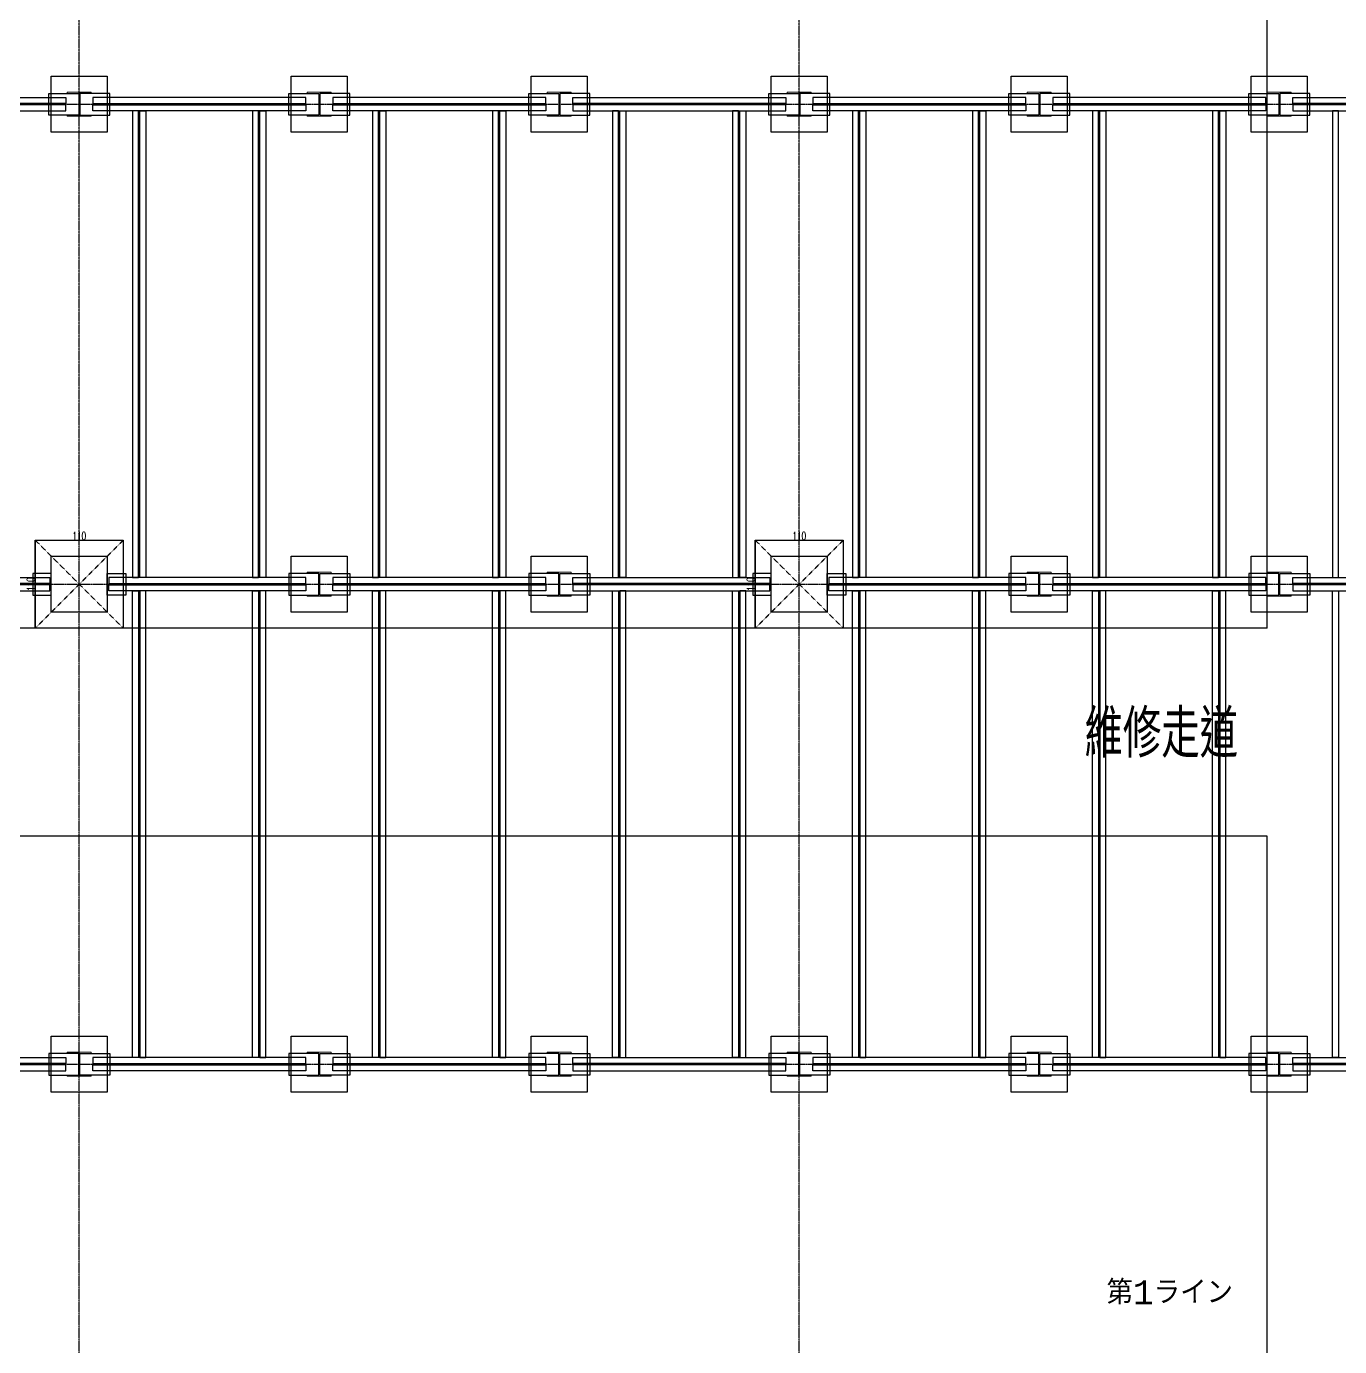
# Model space of a CAD drawing. Header units: millimetres. Extents: x -21841 to 195597, y -1659 to 112111.
# Drawn here: x 15294 to 16935, y 15997 to 17647 of the extents above; entities that cross this region are included whole.
import ezdxf
from ezdxf.enums import TextEntityAlignment as Align

# ---------------------------------------------------------------- set-up
doc = ezdxf.new("R2010")
doc.units = ezdxf.units.MM
doc.linetypes.add('X-N-FAB-L10$0$COL-CEN-LIN', pattern=[3.25, 2.5, -0.25, 0.25, -0.25])
doc.linetypes.add('X-N-FAB-L10$0$HIDDEN', pattern=[0.375, 0.25, -0.125])
for name, color, linetype in [('0-FMCS', 6, 'Continuous'), ('0-XREF', 7, 'Continuous'), ('X-N-FAB-L10$0$0-NC', 8, 'Continuous'), ('X-N-FAB-L10$0$0-ND', 8, 'Continuous'), ('X-N-FAB-L10$0$08', 8, 'Continuous'), ('X-N-FAB-L10$0$CCL', 8, 'X-N-FAB-L10$0$COL-CEN-LIN'), ('X-N-FAB-L10$0$COL', 8, 'Continuous'), ('X-N-FAB-L10$0$COL-S', 8, 'Continuous')]:
    doc.layers.add(name, color=color, linetype=linetype)
doc.layers.add('X-N-FAB-L10$0$ARC', color=8, linetype='Continuous', lineweight=0)
doc.layers.add('X-N-FAB-L10$0$STEEL1', color=8, linetype='Continuous', lineweight=0)
doc.styles.add('X-N-FAB-L10$0$ATS', font='monotxt.shx', dxfattribs={"bigfont": 'BIGFONT.shx'})
doc.styles.add('X-N-FAB-L10$0$CHINA', font='simplex.shx', dxfattribs={"width": 0.75, "bigfont": 'chineset.shx'})
doc.styles.add('X-N-FAB-L10$0$COL-NUM', font='romanc')
doc.styles.add('X-N-FAB-L10$0$DIM', font='simplex.shx', dxfattribs={"width": 0.67, "bigfont": 'chineset.shx'})
doc.dimstyles.new('X-N-FAB-L10$0$JJP_005_defpoint', dxfattribs={"dimtxt": 20, "dimasz": 0.5, "dimexe": 0.5, "dimexo": 0.5, "dimgap": 0.5, "dimtad": 1, "dimdsep": 46, "dimtxsty": 'X-N-FAB-L10$0$DIM', "dimblk": 'X-N-FAB-L10$0$_None', "dimcen": 10, "dimclrd": 256, "dimclre": 256, "dimclrt": 256, "dimadec": 0, "dimazin": 0, "dimtfac": 1, "dimtix": 1, "dimtmove": 2, "dimatfit": 3, "dimldrblk": 'X-N-FAB-L10$0$_None', "dimfxl": 0.5, "dimtolj": 1, "dimtzin": 0, "dimarcsym": 0})

# ---------------------------------------------------------------- blocks, each defined once
blk = doc.blocks.new('*D1263')
at = {"layer": 'DEFPOINTS', "lineweight": -2, "transparency": 16777216}
blk.add_line((16205, 17005), (16315, 17005), dxfattribs=at)
at = {"layer": 'DEFPOINTS', "color": 0, "transparency": 16777216}
for p in [(16205, 17005), (16315, 17005), (16315, 17005)]:
    blk.add_point(p, dxfattribs=at)
at = {"layer": 'DEFPOINTS', "transparency": 16777216, "insert": (16260, 17010.5), "char_height": 10, "attachment_point": 5, "style": 'X-N-FAB-L10$0$DIM'}
blk.add_mtext('\\A1;110', dxfattribs=at)
blk = doc.blocks.new('X-N-FAB-L10$0$_None')
blk = doc.blocks.new('*D1264')
at = {"layer": 'DEFPOINTS', "lineweight": -2, "transparency": 16777216}
blk.add_line((16205, 17005), (16205, 16895), dxfattribs=at)
at = {"layer": 'DEFPOINTS', "color": 0, "transparency": 16777216}
for p in [(16205, 17005), (16205, 16895), (16205, 16895)]:
    blk.add_point(p, dxfattribs=at)
at = {"layer": 'DEFPOINTS', "transparency": 16777216, "insert": (16199.5, 16950), "char_height": 10, "attachment_point": 5, "rotation": 90, "style": 'X-N-FAB-L10$0$DIM'}
blk.add_mtext('\\A1;110', dxfattribs=at)
blk = doc.blocks.new('*D1265')
at = {"layer": 'DEFPOINTS', "lineweight": -2, "transparency": 16777216}
blk.add_line((15305, 17005), (15415, 17005), dxfattribs=at)
at = {"layer": 'DEFPOINTS', "color": 0, "transparency": 16777216}
for p in [(15305, 17005), (15415, 17005), (15415, 17005)]:
    blk.add_point(p, dxfattribs=at)
at = {"layer": 'DEFPOINTS', "transparency": 16777216, "insert": (15360, 17010.5), "char_height": 10, "attachment_point": 5, "style": 'X-N-FAB-L10$0$DIM'}
blk.add_mtext('\\A1;110', dxfattribs=at)
blk = doc.blocks.new('*D1266')
at = {"layer": 'DEFPOINTS', "lineweight": -2, "transparency": 16777216}
blk.add_line((15305, 17005), (15305, 16895), dxfattribs=at)
at = {"layer": 'DEFPOINTS', "color": 0, "transparency": 16777216}
for p in [(15305, 17005), (15305, 16895), (15305, 16895)]:
    blk.add_point(p, dxfattribs=at)
at = {"layer": 'DEFPOINTS', "transparency": 16777216, "insert": (15299.5, 16950), "char_height": 10, "attachment_point": 5, "rotation": 90, "style": 'X-N-FAB-L10$0$DIM'}
blk.add_mtext('\\A1;110', dxfattribs=at)
blk = doc.blocks.new('X-N-FAB-L10')
at = {"layer": 'DEFPOINTS', "color": 8, "linetype": 'X-N-FAB-L10$0$HIDDEN', "ltscale": 0.1}
for p, q in [((15415, 17005), (15305, 16895)), ((15305, 17005), (15415, 16895)), ((15415, 17005), (15305, 16895)), ((15305, 17005), (15415, 16895)), ((16315, 17005), (16205, 16895)), ((16205, 17005), (16315, 16895)), ((16315, 17005), (16205, 16895)), ((16205, 17005), (16315, 16895))]:
    blk.add_line(p, q, dxfattribs=at)
at = {"layer": 'DEFPOINTS', "color": 8}
for p, q in [((15305, 17005), (15415, 17005)), ((15305, 17005), (15305, 16895)), ((16205, 17005), (16315, 17005)), ((16205, 17005), (16205, 16895))]:
    blk.add_line(p, q, dxfattribs=at)
at = {"layer": 'X-N-FAB-L10$0$08', "color": 8}
for p, q in [((16845, 16895), (16845, 18176.5)), ((16845, 16895), (14117.5, 16895)), ((16845, 16635), (14400, 16635)), ((16845, 15303), (16845, 16635))]:
    blk.add_line(p, q, dxfattribs=at)
for points in [[(15077, 17558.3), (15343, 17558.3), (15343, 17550.8), (15077, 17550.8)], [(15359.5, 17536.5), (15322, 17536.5), (15322, 17563.5), (15359.5, 17563.5)], [(15360.5, 17536.5), (15398, 17536.5), (15398, 17563.5), (15360.5, 17563.5)], [(15643, 17558.3), (15377, 17558.3), (15377, 17550.8), (15643, 17550.8)], [(15659.5, 17536.5), (15622, 17536.5), (15622, 17563.5), (15659.5, 17563.5)], [(15660.5, 17536.5), (15698, 17536.5), (15698, 17563.5), (15660.5, 17563.5)], [(15943, 17558.3), (15677, 17558.3), (15677, 17550.8), (15943, 17550.8)], [(15959.5, 17536.5), (15922, 17536.5), (15922, 17563.5), (15959.5, 17563.5)], [(15960.5, 17536.5), (15998, 17536.5), (15998, 17563.5), (15960.5, 17563.5)], [(15977, 17558.3), (16243, 17558.3), (16243, 17550.8), (15977, 17550.8)], [(16259.5, 17536.5), (16222, 17536.5), (16222, 17563.5), (16259.5, 17563.5)], [(16260.5, 17536.5), (16298, 17536.5), (16298, 17563.5), (16260.5, 17563.5)], [(16543, 17558.3), (16277, 17558.3), (16277, 17550.8), (16543, 17550.8)], [(16559.5, 17536.5), (16522, 17536.5), (16522, 17563.5), (16559.5, 17563.5)], [(16560.5, 17536.5), (16598, 17536.5), (16598, 17563.5), (16560.5, 17563.5)], [(16843, 17558.3), (16577, 17558.3), (16577, 17550.8), (16843, 17550.8)], [(16859.5, 17536.5), (16822, 17536.5), (16822, 17563.5), (16859.5, 17563.5)], [(16860.5, 17536.5), (16898, 17536.5), (16898, 17563.5), (16860.5, 17563.5)], [(16877, 17558.3), (17143, 17558.3), (17143, 17550.8), (16877, 17550.8)], [(15077, 17541.7), (15343, 17541.7), (15343, 17549.2), (15077, 17549.2)], [(15643, 17541.7), (15377, 17541.7), (15377, 17549.2), (15643, 17549.2)], [(15426.7, 17541.7), (15426.7, 16958.3), (15434.2, 16958.3), (15434.2, 17541.7)], [(15443.3, 17541.7), (15443.3, 16958.3), (15435.8, 16958.3), (15435.8, 17541.7)], [(15576.7, 17541.7), (15576.7, 16958.3), (15584.2, 16958.3), (15584.2, 17541.7)], [(15593.3, 17541.7), (15593.3, 16958.3), (15585.8, 16958.3), (15585.8, 17541.7)], [(15943, 17541.7), (15677, 17541.7), (15677, 17549.2), (15943, 17549.2)], [(15726.7, 17541.7), (15726.7, 16958.3), (15734.2, 16958.3), (15734.2, 17541.7)], [(15743.3, 17541.7), (15743.3, 16958.3), (15735.8, 16958.3), (15735.8, 17541.7)], [(15876.7, 17541.7), (15876.7, 16958.3), (15884.2, 16958.3), (15884.2, 17541.7)], [(15893.3, 17541.7), (15893.3, 16958.3), (15885.8, 16958.3), (15885.8, 17541.7)], [(15977, 17541.7), (16243, 17541.7), (16243, 17549.2), (15977, 17549.2)], [(16026.7, 17541.7), (16026.7, 16958.3), (16034.2, 16958.3), (16034.2, 17541.7)], [(16043.3, 17541.7), (16043.3, 16958.3), (16035.8, 16958.3), (16035.8, 17541.7)], [(16176.7, 17541.7), (16176.7, 16958.3), (16184.2, 16958.3), (16184.2, 17541.7)], [(16193.3, 17541.7), (16193.3, 16958.3), (16185.8, 16958.3), (16185.8, 17541.7)], [(16543, 17541.7), (16277, 17541.7), (16277, 17549.2), (16543, 17549.2)], [(16326.7, 17541.7), (16326.7, 16958.3), (16334.2, 16958.3), (16334.2, 17541.7)], [(16343.3, 17541.7), (16343.3, 16958.3), (16335.8, 16958.3), (16335.8, 17541.7)], [(16476.7, 17541.7), (16476.7, 16958.3), (16484.2, 16958.3), (16484.2, 17541.7)], [(16493.3, 17541.7), (16493.3, 16958.3), (16485.8, 16958.3), (16485.8, 17541.7)], [(16843, 17541.7), (16577, 17541.7), (16577, 17549.2), (16843, 17549.2)], [(16626.7, 17541.7), (16626.7, 16958.3), (16634.2, 16958.3), (16634.2, 17541.7)], [(16643.3, 17541.7), (16643.3, 16958.3), (16635.8, 16958.3), (16635.8, 17541.7)], [(16776.7, 17541.7), (16776.7, 16958.3), (16784.2, 16958.3), (16784.2, 17541.7)], [(16793.3, 17541.7), (16793.3, 16958.3), (16785.8, 16958.3), (16785.8, 17541.7)], [(16877, 17541.7), (17143, 17541.7), (17143, 17549.2), (16877, 17549.2)], [(16926.7, 17541.7), (16926.7, 16958.3), (16934.2, 16958.3), (16934.2, 17541.7)], [(15325, 16963.5), (15302, 16963.5), (15302, 16936.5), (15325, 16936.5)], [(15395, 16963.5), (15418, 16963.5), (15418, 16936.5), (15395, 16936.5)], [(15659.5, 16963.5), (15622, 16963.5), (15622, 16936.5), (15659.5, 16936.5)], [(15660.5, 16963.5), (15698, 16963.5), (15698, 16936.5), (15660.5, 16936.5)], [(15959.5, 16963.5), (15922, 16963.5), (15922, 16936.5), (15959.5, 16936.5)], [(15960.5, 16963.5), (15998, 16963.5), (15998, 16936.5), (15960.5, 16936.5)], [(16225, 16963.5), (16202, 16963.5), (16202, 16936.5), (16225, 16936.5)], [(16295, 16963.5), (16318, 16963.5), (16318, 16936.5), (16295, 16936.5)], [(16559.5, 16963.5), (16522, 16963.5), (16522, 16936.5), (16559.5, 16936.5)], [(16560.5, 16963.5), (16598, 16963.5), (16598, 16936.5), (16560.5, 16936.5)], [(16859.5, 16963.5), (16822, 16963.5), (16822, 16936.5), (16859.5, 16936.5)], [(16860.5, 16963.5), (16898, 16963.5), (16898, 16936.5), (16860.5, 16936.5)], [(15077, 16958.3), (15323, 16958.3), (15323, 16950.8), (15077, 16950.8)], [(15077, 16941.7), (15323, 16941.7), (15323, 16949.2), (15077, 16949.2)], [(15643, 16958.3), (15397, 16958.3), (15397, 16950.8), (15643, 16950.8)], [(15643, 16941.7), (15397, 16941.7), (15397, 16949.2), (15643, 16949.2)], [(15943, 16958.3), (15677, 16958.3), (15677, 16950.8), (15943, 16950.8)], [(15943, 16941.7), (15677, 16941.7), (15677, 16949.2), (15943, 16949.2)], [(15977, 16958.3), (16223, 16958.3), (16223, 16950.8), (15977, 16950.8)], [(15977, 16941.7), (16223, 16941.7), (16223, 16949.2), (15977, 16949.2)], [(16543, 16958.3), (16297, 16958.3), (16297, 16950.8), (16543, 16950.8)], [(16543, 16941.7), (16297, 16941.7), (16297, 16949.2), (16543, 16949.2)], [(16843, 16958.3), (16577, 16958.3), (16577, 16950.8), (16843, 16950.8)], [(16843, 16941.7), (16577, 16941.7), (16577, 16949.2), (16843, 16949.2)], [(16877, 16958.3), (17123, 16958.3), (17123, 16950.8), (16877, 16950.8)], [(16877, 16941.7), (17123, 16941.7), (17123, 16949.2), (16877, 16949.2)], [(15426.7, 16358.3), (15426.7, 16941.7), (15434.2, 16941.7), (15434.2, 16358.3)], [(15443.3, 16358.3), (15443.3, 16941.7), (15435.8, 16941.7), (15435.8, 16358.3)], [(15576.7, 16358.3), (15576.7, 16941.7), (15584.2, 16941.7), (15584.2, 16358.3)], [(15593.3, 16358.3), (15593.3, 16941.7), (15585.8, 16941.7), (15585.8, 16358.3)], [(15726.7, 16358.3), (15726.7, 16941.7), (15734.2, 16941.7), (15734.2, 16358.3)], [(15743.3, 16358.3), (15743.3, 16941.7), (15735.8, 16941.7), (15735.8, 16358.3)], [(15876.7, 16358.3), (15876.7, 16941.7), (15884.2, 16941.7), (15884.2, 16358.3)], [(15893.3, 16358.3), (15893.3, 16941.7), (15885.8, 16941.7), (15885.8, 16358.3)], [(16026.7, 16358.3), (16026.7, 16941.7), (16034.2, 16941.7), (16034.2, 16358.3)], [(16043.3, 16358.3), (16043.3, 16941.7), (16035.8, 16941.7), (16035.8, 16358.3)], [(16176.7, 16358.3), (16176.7, 16941.7), (16184.2, 16941.7), (16184.2, 16358.3)], [(16193.3, 16358.3), (16193.3, 16941.7), (16185.8, 16941.7), (16185.8, 16358.3)], [(16326.7, 16358.3), (16326.7, 16941.7), (16334.2, 16941.7), (16334.2, 16358.3)], [(16343.3, 16358.3), (16343.3, 16941.7), (16335.8, 16941.7), (16335.8, 16358.3)], [(16476.7, 16358.3), (16476.7, 16941.7), (16484.2, 16941.7), (16484.2, 16358.3)], [(16493.3, 16358.3), (16493.3, 16941.7), (16485.8, 16941.7), (16485.8, 16358.3)], [(16626.7, 16358.3), (16626.7, 16941.7), (16634.2, 16941.7), (16634.2, 16358.3)], [(16643.3, 16358.3), (16643.3, 16941.7), (16635.8, 16941.7), (16635.8, 16358.3)], [(16776.7, 16358.3), (16776.7, 16941.7), (16784.2, 16941.7), (16784.2, 16358.3)], [(16793.3, 16358.3), (16793.3, 16941.7), (16785.8, 16941.7), (16785.8, 16358.3)], [(16926.7, 16358.3), (16926.7, 16941.7), (16934.2, 16941.7), (16934.2, 16358.3)], [(15077, 16358.3), (15343, 16358.3), (15343, 16350.8), (15077, 16350.8)], [(15359.5, 16363.5), (15322, 16363.5), (15322, 16336.5), (15359.5, 16336.5)], [(15360.5, 16363.5), (15398, 16363.5), (15398, 16336.5), (15360.5, 16336.5)], [(15643, 16358.3), (15377, 16358.3), (15377, 16350.8), (15643, 16350.8)], [(15659.5, 16363.5), (15622, 16363.5), (15622, 16336.5), (15659.5, 16336.5)], [(15660.5, 16363.5), (15698, 16363.5), (15698, 16336.5), (15660.5, 16336.5)], [(15943, 16358.3), (15677, 16358.3), (15677, 16350.8), (15943, 16350.8)], [(15959.5, 16363.5), (15922, 16363.5), (15922, 16336.5), (15959.5, 16336.5)], [(15960.5, 16363.5), (15998, 16363.5), (15998, 16336.5), (15960.5, 16336.5)], [(15977, 16358.3), (16243, 16358.3), (16243, 16350.8), (15977, 16350.8)], [(16259.5, 16363.5), (16222, 16363.5), (16222, 16336.5), (16259.5, 16336.5)], [(16260.5, 16363.5), (16298, 16363.5), (16298, 16336.5), (16260.5, 16336.5)], [(16543, 16358.3), (16277, 16358.3), (16277, 16350.8), (16543, 16350.8)], [(16559.5, 16363.5), (16522, 16363.5), (16522, 16336.5), (16559.5, 16336.5)], [(16560.5, 16363.5), (16598, 16363.5), (16598, 16336.5), (16560.5, 16336.5)], [(16843, 16358.3), (16577, 16358.3), (16577, 16350.8), (16843, 16350.8)], [(16859.5, 16363.5), (16822, 16363.5), (16822, 16336.5), (16859.5, 16336.5)], [(16860.5, 16363.5), (16898, 16363.5), (16898, 16336.5), (16860.5, 16336.5)], [(16877, 16358.3), (17143, 16358.3), (17143, 16350.8), (16877, 16350.8)], [(15077, 16341.7), (15343, 16341.7), (15343, 16349.2), (15077, 16349.2)], [(15643, 16341.7), (15377, 16341.7), (15377, 16349.2), (15643, 16349.2)], [(15943, 16341.7), (15677, 16341.7), (15677, 16349.2), (15943, 16349.2)], [(15977, 16341.7), (16243, 16341.7), (16243, 16349.2), (15977, 16349.2)], [(16543, 16341.7), (16277, 16341.7), (16277, 16349.2), (16543, 16349.2)], [(16843, 16341.7), (16577, 16341.7), (16577, 16349.2), (16843, 16349.2)], [(16877, 16341.7), (17143, 16341.7), (17143, 16349.2), (16877, 16349.2)]]:
    blk.add_lwpolyline(points, close=True, dxfattribs=at)
at = {"layer": 'X-N-FAB-L10$0$CCL', "color": 8}
for p, q in [((15360, 10600), (15360, 19760)), ((16260, 10600), (16260, 19760)), ((-720, 17550), (27370, 17550)), ((-720, 16950), (27370, 16950)), ((-720, 16350), (27370, 16350))]:
    blk.add_line(p, q, dxfattribs=at)
at = {"layer": 'X-N-FAB-L10$0$COL', "color": 8}
for p, q in [((15325, 17585), (15395, 17585)), ((15325, 17515), (15325, 17585)), ((15395, 17585), (15395, 17515)), ((15625, 17585), (15695, 17585)), ((15625, 17515), (15625, 17585)), ((15695, 17585), (15695, 17515)), ((15925, 17585), (15995, 17585)), ((15925, 17515), (15925, 17585)), ((15995, 17585), (15995, 17515)), ((16225, 17585), (16295, 17585)), ((16225, 17515), (16225, 17585)), ((16295, 17585), (16295, 17515)), ((16525, 17585), (16595, 17585)), ((16525, 17515), (16525, 17585)), ((16595, 17585), (16595, 17515)), ((16825, 17585), (16895, 17585)), ((16825, 17515), (16825, 17585)), ((16895, 17585), (16895, 17515)), ((15395, 17515), (15325, 17515)), ((15695, 17515), (15625, 17515)), ((15995, 17515), (15925, 17515)), ((16295, 17515), (16225, 17515)), ((16595, 17515), (16525, 17515)), ((16895, 17515), (16825, 17515)), ((15625, 16985), (15695, 16985)), ((15625, 16915), (15625, 16985)), ((15695, 16985), (15695, 16915)), ((15925, 16985), (15995, 16985)), ((15925, 16915), (15925, 16985)), ((15995, 16985), (15995, 16915)), ((16525, 16985), (16595, 16985)), ((16525, 16915), (16525, 16985)), ((16595, 16985), (16595, 16915)), ((16825, 16985), (16895, 16985)), ((16825, 16915), (16825, 16985)), ((16895, 16985), (16895, 16915)), ((15695, 16915), (15625, 16915)), ((15995, 16915), (15925, 16915)), ((16595, 16915), (16525, 16915)), ((16895, 16915), (16825, 16915)), ((15325, 16385), (15395, 16385)), ((15325, 16315), (15325, 16385)), ((15395, 16385), (15395, 16315)), ((15625, 16385), (15695, 16385)), ((15625, 16315), (15625, 16385)), ((15695, 16385), (15695, 16315)), ((15925, 16385), (15995, 16385)), ((15925, 16315), (15925, 16385)), ((15995, 16385), (15995, 16315)), ((16225, 16385), (16295, 16385)), ((16225, 16315), (16225, 16385)), ((16295, 16385), (16295, 16315)), ((16525, 16385), (16595, 16385)), ((16525, 16315), (16525, 16385)), ((16595, 16385), (16595, 16315)), ((16825, 16385), (16895, 16385)), ((16825, 16315), (16825, 16385)), ((16895, 16385), (16895, 16315)), ((15395, 16315), (15325, 16315)), ((15695, 16315), (15625, 16315)), ((15995, 16315), (15925, 16315)), ((16295, 16315), (16225, 16315)), ((16595, 16315), (16525, 16315)), ((16895, 16315), (16825, 16315))]:
    blk.add_line(p, q, dxfattribs=at)
at = {"layer": 'X-N-FAB-L10$0$COL', "color": 8, "ltscale": 0.1}
for p, q in [((15305, 17005), (15415, 17005)), ((15305, 16895), (15305, 17005)), ((15415, 17005), (15415, 16895)), ((16205, 17005), (16315, 17005)), ((16205, 16895), (16205, 17005)), ((16315, 17005), (16315, 16895)), ((15415, 16895), (15305, 16895)), ((16315, 16895), (16205, 16895))]:
    blk.add_line(p, q, dxfattribs=at)
at = {"layer": 'X-N-FAB-L10$0$COL', "color": 8}
for points in [[(15325, 17585), (15395, 17585), (15395, 17515), (15325, 17515)], [(15625, 17585), (15695, 17585), (15695, 17515), (15625, 17515)], [(15925, 17585), (15995, 17585), (15995, 17515), (15925, 17515)], [(16225, 17585), (16295, 17585), (16295, 17515), (16225, 17515)], [(16525, 17585), (16595, 17585), (16595, 17515), (16525, 17515)], [(16825, 17585), (16895, 17585), (16895, 17515), (16825, 17515)], [(15625, 16985), (15695, 16985), (15695, 16915), (15625, 16915)], [(15925, 16985), (15995, 16985), (15995, 16915), (15925, 16915)], [(16525, 16985), (16595, 16985), (16595, 16915), (16525, 16915)], [(16825, 16985), (16895, 16985), (16895, 16915), (16825, 16915)], [(15325, 16385), (15395, 16385), (15395, 16315), (15325, 16315)], [(15625, 16385), (15695, 16385), (15695, 16315), (15625, 16315)], [(15925, 16385), (15995, 16385), (15995, 16315), (15925, 16315)], [(16225, 16385), (16295, 16385), (16295, 16315), (16225, 16315)], [(16525, 16385), (16595, 16385), (16595, 16315), (16525, 16315)], [(16825, 16385), (16895, 16385), (16895, 16315), (16825, 16315)]]:
    blk.add_lwpolyline(points, close=True, dxfattribs=at)
at = {"layer": 'X-N-FAB-L10$0$COL', "color": 8, "ltscale": 0.1}
for points in [[(15305, 17005), (15415, 17005), (15415, 16895), (15305, 16895)], [(16205, 17005), (16315, 17005), (16315, 16895), (16205, 16895)]]:
    blk.add_lwpolyline(points, close=True, dxfattribs=at)
at = {"layer": 'X-N-FAB-L10$0$COL-S', "color": 8}
for p, q in [((15325, 16985), (15395, 16985)), ((15325, 16915), (15325, 16985)), ((15325, 16985), (15395, 16985)), ((15325, 16915), (15325, 16985)), ((15395, 16985), (15395, 16915)), ((15395, 16985), (15395, 16915)), ((16225, 16985), (16295, 16985)), ((16225, 16915), (16225, 16985)), ((16225, 16985), (16295, 16985)), ((16225, 16915), (16225, 16985)), ((16295, 16985), (16295, 16915)), ((16295, 16985), (16295, 16915)), ((15395, 16915), (15325, 16915)), ((15395, 16915), (15325, 16915)), ((16295, 16915), (16225, 16915)), ((16295, 16915), (16225, 16915))]:
    blk.add_line(p, q, dxfattribs=at)
at = {"layer": 'X-N-FAB-L10$0$STEEL1', "color": 8}
for p, q in [((15345, 17565), (15375, 17565)), ((15345, 17563.5), (15345, 17565)), ((15359.5, 17563.5), (15345, 17563.5)), ((15359.5, 17536.5), (15359.5, 17563.5)), ((15375, 17563.5), (15360.5, 17563.5)), ((15360.5, 17563.5), (15360.5, 17536.5)), ((15375, 17565), (15375, 17563.5)), ((15645, 17565), (15675, 17565)), ((15645, 17563.5), (15645, 17565)), ((15659.5, 17563.5), (15645, 17563.5)), ((15659.5, 17536.5), (15659.5, 17563.5)), ((15675, 17563.5), (15660.5, 17563.5)), ((15660.5, 17563.5), (15660.5, 17536.5)), ((15675, 17565), (15675, 17563.5)), ((15945, 17565), (15975, 17565)), ((15945, 17563.5), (15945, 17565)), ((15959.5, 17563.5), (15945, 17563.5)), ((15959.5, 17536.5), (15959.5, 17563.5)), ((15975, 17563.5), (15960.5, 17563.5)), ((15960.5, 17563.5), (15960.5, 17536.5)), ((15975, 17565), (15975, 17563.5)), ((16245, 17565), (16275, 17565)), ((16245, 17563.5), (16245, 17565)), ((16259.5, 17563.5), (16245, 17563.5)), ((16259.5, 17536.5), (16259.5, 17563.5)), ((16275, 17563.5), (16260.5, 17563.5)), ((16260.5, 17563.5), (16260.5, 17536.5)), ((16275, 17565), (16275, 17563.5)), ((16545, 17565), (16575, 17565)), ((16545, 17563.5), (16545, 17565)), ((16559.5, 17563.5), (16545, 17563.5)), ((16559.5, 17536.5), (16559.5, 17563.5)), ((16575, 17563.5), (16560.5, 17563.5)), ((16560.5, 17563.5), (16560.5, 17536.5)), ((16575, 17565), (16575, 17563.5)), ((16845, 17565), (16875, 17565)), ((16845, 17563.5), (16845, 17565)), ((16859.5, 17563.5), (16845, 17563.5)), ((16859.5, 17536.5), (16859.5, 17563.5)), ((16875, 17563.5), (16860.5, 17563.5)), ((16860.5, 17563.5), (16860.5, 17536.5)), ((16875, 17565), (16875, 17563.5)), ((15345, 17535), (15345, 17536.5)), ((15345, 17536.5), (15359.5, 17536.5)), ((15375, 17535), (15345, 17535)), ((15360.5, 17536.5), (15375, 17536.5)), ((15375, 17536.5), (15375, 17535)), ((15645, 17535), (15645, 17536.5)), ((15645, 17536.5), (15659.5, 17536.5)), ((15675, 17535), (15645, 17535)), ((15660.5, 17536.5), (15675, 17536.5)), ((15675, 17536.5), (15675, 17535)), ((15945, 17535), (15945, 17536.5)), ((15945, 17536.5), (15959.5, 17536.5)), ((15975, 17535), (15945, 17535)), ((15960.5, 17536.5), (15975, 17536.5)), ((15975, 17536.5), (15975, 17535)), ((16245, 17535), (16245, 17536.5)), ((16245, 17536.5), (16259.5, 17536.5)), ((16275, 17535), (16245, 17535)), ((16260.5, 17536.5), (16275, 17536.5)), ((16275, 17536.5), (16275, 17535)), ((16545, 17535), (16545, 17536.5)), ((16545, 17536.5), (16559.5, 17536.5)), ((16575, 17535), (16545, 17535)), ((16560.5, 17536.5), (16575, 17536.5)), ((16575, 17536.5), (16575, 17535)), ((16845, 17535), (16845, 17536.5)), ((16845, 17536.5), (16859.5, 17536.5)), ((16875, 17535), (16845, 17535)), ((16860.5, 17536.5), (16875, 17536.5)), ((16875, 17536.5), (16875, 17535)), ((15645, 16965), (15675, 16965)), ((15645, 16963.5), (15645, 16965)), ((15659.5, 16963.5), (15645, 16963.5)), ((15659.5, 16936.5), (15659.5, 16963.5)), ((15675, 16963.5), (15660.5, 16963.5)), ((15660.5, 16963.5), (15660.5, 16936.5)), ((15675, 16965), (15675, 16963.5)), ((15945, 16965), (15975, 16965)), ((15945, 16963.5), (15945, 16965)), ((15959.5, 16963.5), (15945, 16963.5)), ((15959.5, 16936.5), (15959.5, 16963.5)), ((15975, 16963.5), (15960.5, 16963.5)), ((15960.5, 16963.5), (15960.5, 16936.5)), ((15975, 16965), (15975, 16963.5)), ((16545, 16965), (16575, 16965)), ((16545, 16963.5), (16545, 16965)), ((16559.5, 16963.5), (16545, 16963.5)), ((16559.5, 16936.5), (16559.5, 16963.5)), ((16575, 16963.5), (16560.5, 16963.5)), ((16560.5, 16963.5), (16560.5, 16936.5)), ((16575, 16965), (16575, 16963.5)), ((16845, 16965), (16875, 16965)), ((16845, 16963.5), (16845, 16965)), ((16859.5, 16963.5), (16845, 16963.5)), ((16859.5, 16936.5), (16859.5, 16963.5)), ((16875, 16963.5), (16860.5, 16963.5)), ((16860.5, 16963.5), (16860.5, 16936.5)), ((16875, 16965), (16875, 16963.5)), ((15645, 16935), (15645, 16936.5)), ((15645, 16936.5), (15659.5, 16936.5)), ((15675, 16935), (15645, 16935)), ((15660.5, 16936.5), (15675, 16936.5)), ((15675, 16936.5), (15675, 16935)), ((15945, 16935), (15945, 16936.5)), ((15945, 16936.5), (15959.5, 16936.5)), ((15975, 16935), (15945, 16935)), ((15960.5, 16936.5), (15975, 16936.5)), ((15975, 16936.5), (15975, 16935)), ((16545, 16935), (16545, 16936.5)), ((16545, 16936.5), (16559.5, 16936.5)), ((16575, 16935), (16545, 16935)), ((16560.5, 16936.5), (16575, 16936.5)), ((16575, 16936.5), (16575, 16935)), ((16845, 16935), (16845, 16936.5)), ((16845, 16936.5), (16859.5, 16936.5)), ((16875, 16935), (16845, 16935)), ((16860.5, 16936.5), (16875, 16936.5)), ((16875, 16936.5), (16875, 16935)), ((15345, 16365), (15375, 16365)), ((15345, 16363.5), (15345, 16365)), ((15359.5, 16363.5), (15345, 16363.5)), ((15359.5, 16336.5), (15359.5, 16363.5)), ((15375, 16363.5), (15360.5, 16363.5)), ((15360.5, 16363.5), (15360.5, 16336.5)), ((15375, 16365), (15375, 16363.5)), ((15645, 16365), (15675, 16365)), ((15645, 16363.5), (15645, 16365)), ((15659.5, 16363.5), (15645, 16363.5)), ((15659.5, 16336.5), (15659.5, 16363.5)), ((15675, 16363.5), (15660.5, 16363.5)), ((15660.5, 16363.5), (15660.5, 16336.5)), ((15675, 16365), (15675, 16363.5)), ((15945, 16365), (15975, 16365)), ((15945, 16363.5), (15945, 16365)), ((15959.5, 16363.5), (15945, 16363.5)), ((15959.5, 16336.5), (15959.5, 16363.5)), ((15975, 16363.5), (15960.5, 16363.5)), ((15960.5, 16363.5), (15960.5, 16336.5)), ((15975, 16365), (15975, 16363.5)), ((16245, 16365), (16275, 16365)), ((16245, 16363.5), (16245, 16365)), ((16259.5, 16363.5), (16245, 16363.5)), ((16259.5, 16336.5), (16259.5, 16363.5)), ((16275, 16363.5), (16260.5, 16363.5)), ((16260.5, 16363.5), (16260.5, 16336.5)), ((16275, 16365), (16275, 16363.5)), ((16545, 16365), (16575, 16365)), ((16545, 16363.5), (16545, 16365)), ((16559.5, 16363.5), (16545, 16363.5)), ((16559.5, 16336.5), (16559.5, 16363.5)), ((16575, 16363.5), (16560.5, 16363.5)), ((16560.5, 16363.5), (16560.5, 16336.5)), ((16575, 16365), (16575, 16363.5)), ((16845, 16365), (16875, 16365)), ((16845, 16363.5), (16845, 16365)), ((16859.5, 16363.5), (16845, 16363.5)), ((16859.5, 16336.5), (16859.5, 16363.5)), ((16875, 16363.5), (16860.5, 16363.5)), ((16860.5, 16363.5), (16860.5, 16336.5)), ((16875, 16365), (16875, 16363.5)), ((15345, 16335), (15345, 16336.5)), ((15345, 16336.5), (15359.5, 16336.5)), ((15360.5, 16336.5), (15375, 16336.5)), ((15375, 16336.5), (15375, 16335)), ((15645, 16335), (15645, 16336.5)), ((15645, 16336.5), (15659.5, 16336.5)), ((15660.5, 16336.5), (15675, 16336.5)), ((15675, 16336.5), (15675, 16335)), ((15945, 16335), (15945, 16336.5)), ((15945, 16336.5), (15959.5, 16336.5)), ((15960.5, 16336.5), (15975, 16336.5)), ((15975, 16336.5), (15975, 16335)), ((16245, 16335), (16245, 16336.5)), ((16245, 16336.5), (16259.5, 16336.5)), ((16260.5, 16336.5), (16275, 16336.5)), ((16275, 16336.5), (16275, 16335)), ((16545, 16335), (16545, 16336.5)), ((16545, 16336.5), (16559.5, 16336.5)), ((16560.5, 16336.5), (16575, 16336.5)), ((16575, 16336.5), (16575, 16335)), ((16845, 16335), (16845, 16336.5)), ((16845, 16336.5), (16859.5, 16336.5)), ((16860.5, 16336.5), (16875, 16336.5)), ((16875, 16336.5), (16875, 16335)), ((15375, 16335), (15345, 16335)), ((15675, 16335), (15645, 16335)), ((15975, 16335), (15945, 16335)), ((16275, 16335), (16245, 16335)), ((16575, 16335), (16545, 16335)), ((16875, 16335), (16845, 16335))]:
    blk.add_line(p, q, dxfattribs=at)
for points in [[(15345, 17565), (15375, 17565), (15375, 17563.5), (15360.5, 17563.5), (15360.5, 17536.5), (15375, 17536.5), (15375, 17535), (15345, 17535), (15345, 17536.5), (15359.5, 17536.5), (15359.5, 17563.5), (15345, 17563.5)], [(15645, 17565), (15675, 17565), (15675, 17563.5), (15660.5, 17563.5), (15660.5, 17536.5), (15675, 17536.5), (15675, 17535), (15645, 17535), (15645, 17536.5), (15659.5, 17536.5), (15659.5, 17563.5), (15645, 17563.5)], [(15945, 17565), (15975, 17565), (15975, 17563.5), (15960.5, 17563.5), (15960.5, 17536.5), (15975, 17536.5), (15975, 17535), (15945, 17535), (15945, 17536.5), (15959.5, 17536.5), (15959.5, 17563.5), (15945, 17563.5)], [(16245, 17565), (16275, 17565), (16275, 17563.5), (16260.5, 17563.5), (16260.5, 17536.5), (16275, 17536.5), (16275, 17535), (16245, 17535), (16245, 17536.5), (16259.5, 17536.5), (16259.5, 17563.5), (16245, 17563.5)], [(16545, 17565), (16575, 17565), (16575, 17563.5), (16560.5, 17563.5), (16560.5, 17536.5), (16575, 17536.5), (16575, 17535), (16545, 17535), (16545, 17536.5), (16559.5, 17536.5), (16559.5, 17563.5), (16545, 17563.5)], [(16845, 17565), (16875, 17565), (16875, 17563.5), (16860.5, 17563.5), (16860.5, 17536.5), (16875, 17536.5), (16875, 17535), (16845, 17535), (16845, 17536.5), (16859.5, 17536.5), (16859.5, 17563.5), (16845, 17563.5)], [(15645, 16965), (15675, 16965), (15675, 16963.5), (15660.5, 16963.5), (15660.5, 16936.5), (15675, 16936.5), (15675, 16935), (15645, 16935), (15645, 16936.5), (15659.5, 16936.5), (15659.5, 16963.5), (15645, 16963.5)], [(15945, 16965), (15975, 16965), (15975, 16963.5), (15960.5, 16963.5), (15960.5, 16936.5), (15975, 16936.5), (15975, 16935), (15945, 16935), (15945, 16936.5), (15959.5, 16936.5), (15959.5, 16963.5), (15945, 16963.5)], [(16545, 16965), (16575, 16965), (16575, 16963.5), (16560.5, 16963.5), (16560.5, 16936.5), (16575, 16936.5), (16575, 16935), (16545, 16935), (16545, 16936.5), (16559.5, 16936.5), (16559.5, 16963.5), (16545, 16963.5)], [(16845, 16965), (16875, 16965), (16875, 16963.5), (16860.5, 16963.5), (16860.5, 16936.5), (16875, 16936.5), (16875, 16935), (16845, 16935), (16845, 16936.5), (16859.5, 16936.5), (16859.5, 16963.5), (16845, 16963.5)], [(15345, 16365), (15375, 16365), (15375, 16363.5), (15360.5, 16363.5), (15360.5, 16336.5), (15375, 16336.5), (15375, 16335), (15345, 16335), (15345, 16336.5), (15359.5, 16336.5), (15359.5, 16363.5), (15345, 16363.5)], [(15645, 16365), (15675, 16365), (15675, 16363.5), (15660.5, 16363.5), (15660.5, 16336.5), (15675, 16336.5), (15675, 16335), (15645, 16335), (15645, 16336.5), (15659.5, 16336.5), (15659.5, 16363.5), (15645, 16363.5)], [(15945, 16365), (15975, 16365), (15975, 16363.5), (15960.5, 16363.5), (15960.5, 16336.5), (15975, 16336.5), (15975, 16335), (15945, 16335), (15945, 16336.5), (15959.5, 16336.5), (15959.5, 16363.5), (15945, 16363.5)], [(16245, 16365), (16275, 16365), (16275, 16363.5), (16260.5, 16363.5), (16260.5, 16336.5), (16275, 16336.5), (16275, 16335), (16245, 16335), (16245, 16336.5), (16259.5, 16336.5), (16259.5, 16363.5), (16245, 16363.5)], [(16545, 16365), (16575, 16365), (16575, 16363.5), (16560.5, 16363.5), (16560.5, 16336.5), (16575, 16336.5), (16575, 16335), (16545, 16335), (16545, 16336.5), (16559.5, 16336.5), (16559.5, 16363.5), (16545, 16363.5)], [(16845, 16365), (16875, 16365), (16875, 16363.5), (16860.5, 16363.5), (16860.5, 16336.5), (16875, 16336.5), (16875, 16335), (16845, 16335), (16845, 16336.5), (16859.5, 16336.5), (16859.5, 16363.5), (16845, 16363.5)]]:
    blk.add_lwpolyline(points, close=True, dxfattribs=at)
at = {"layer": 'DEFPOINTS', "color": 8, "char_height": 10, "attachment_point": 5, "style": 'X-N-FAB-L10$0$DIM'}
for insert in [(15360, 17010.5), (16260, 17010.5)]:
    blk.add_mtext('\\A1;110', dxfattribs=dict(at, insert=insert))
at = {"layer": 'DEFPOINTS', "color": 8, "char_height": 10, "attachment_point": 5, "rotation": 90, "style": 'X-N-FAB-L10$0$DIM'}
for insert in [(15299.5, 16950), (16199.5, 16950)]:
    blk.add_mtext('\\A1;110', dxfattribs=dict(at, insert=insert))
at = {"layer": 'X-N-FAB-L10$0$0-NC', "color": 8, "style": 'X-N-FAB-L10$0$COL-NUM'}
for p in [(1860, 19880), (2760, 19880), (3660, 19880), (4560, 19880), (5460, 19880), (6360, 19880), (7260, 19880), (8160, 19880), (9060, 19880), (9960, 19880), (10860, 19880), (11760, 19880), (12660, 19880), (13560, 19880), (14460, 19880), (15360, 19880), (16260, 19880), (17160, 19880), (18060, 19880), (18960, 19880), (19860, 19880), (20760, 19880), (21660, 19880), (22560, 19880), (-840, 13950), (-840, 13350), (-840, 12750), (-840, 12150), (-840, 11550), (-840, 10750)]:
    blk.add_attdef('GRID-Y', text='', height=120, dxfattribs=at).set_placement(p, align=Align.MIDDLE_CENTER)
at = {"layer": 'X-N-FAB-L10$0$0-ND', "color": 8, "style": 'X-N-FAB-L10$0$CHINA'}
blk.add_attdef('NO', text='', height=33.333, dxfattribs=at).set_placement((23327.5, 11380), align=Align.MIDDLE)
at = {"layer": 'X-N-FAB-L10$0$08', "color": 8, "style": 'X-N-FAB-L10$0$CHINA', "width": 0.8}
blk.add_text('維修走道', height=60, dxfattribs=at).set_placement((16712.521, 16763.199), align=Align.MIDDLE_CENTER)
at = {"layer": 'X-N-FAB-L10$0$ARC', "color": 8, "style": 'X-N-FAB-L10$0$ATS'}
blk.add_text('第1ライン', height=30, dxfattribs=at).set_placement((16723.124, 16065.149), align=Align.MIDDLE_CENTER)
at = {"layer": 'DEFPOINTS', "color": 8}
for base, p1, p2, picture, middle in [((15415, 17005), (15305, 17005), (15415, 17005), '*D1265', (15360, 17010.5)), ((16315, 17005), (16205, 17005), (16315, 17005), '*D1263', (16260, 17010.5))]:
    dim = blk.add_linear_dim(base=base, p1=p1, p2=p2, dimstyle='X-N-FAB-L10$0$JJP_005_defpoint', override={"dimtxt": 10}, dxfattribs=at)
    dim.commit()
    dim.dimension.update_dxf_attribs({"geometry": picture, "text_midpoint": middle})
for base, p1, p2, picture, middle in [((15305, 16895), (15305, 17005), (15305, 16895), '*D1266', (15299.5, 16950)), ((16205, 16895), (16205, 17005), (16205, 16895), '*D1264', (16199.5, 16950))]:
    dim = blk.add_linear_dim(base=base, p1=p1, p2=p2, angle=90, dimstyle='X-N-FAB-L10$0$JJP_005_defpoint', override={"dimtxt": 10}, dxfattribs=at)
    dim.commit()
    dim.dimension.update_dxf_attribs({"geometry": picture, "text_midpoint": middle})

msp = doc.modelspace()

# ---------------------------------------------------------------- block references
at = {"layer": '0-FMCS', "color": 5}
msp.add_blockref('X-N-FAB-L10', (0, 0), dxfattribs=at)
at = {"layer": '0-XREF'}
msp.add_blockref('X-N-FAB-L10', (0, 0), dxfattribs=at)

doc.saveas('drawing.dxf')
